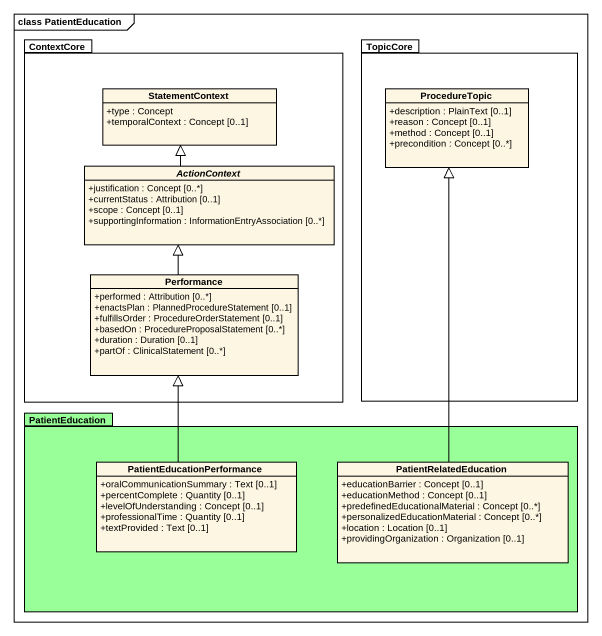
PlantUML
@startuml
mainframe class PatientEducation
hide circle
hide empty members
skinparam classAttributeIconSize 0
package ContextCore {
  class StatementContext {
    +type : Concept
    +temporalContext : Concept [0..1]
  }
  abstract class ActionContext {
    +justification : Concept [0..*]
    +currentStatus : Attribution [0..1]
    +scope : Concept [0..1]
    +supportingInformation : InformationEntryAssociation [0..*]
  }
  class Performance {
    +performed : Attribution [0..*]
    +enactsPlan : PlannedProcedureStatement [0..1]
    +fulfillsOrder : ProcedureOrderStatement [0..1]
    +basedOn : ProcedureProposalStatement [0..*]
    +duration : Duration [0..1]
    +partOf : ClinicalStatement [0..*]
  }
}
package TopicCore {
  class ProcedureTopic {
    +description : PlainText [0..1]
    +reason : Concept [0..1]
    +method : Concept [0..1]
    +precondition : Concept [0..*]
  }
}
package PatientEducation #99FF99 {
  class PatientEducationPerformance {
    +oralCommunicationSummary : Text [0..1]
    +percentComplete : Quantity [0..1]
    +levelOfUnderstanding : Concept [0..1]
    +professionalTime : Quantity [0..1]
    +textProvided : Text [0..1]
  }
  class PatientRelatedEducation {
    +educationBarrier : Concept [0..1]
    +educationMethod : Concept [0..1]
    +predefinedEducationalMaterial : Concept [0..*]
    +personalizedEducationMaterial : Concept [0..*]
    +location : Location [0..1]
    +providingOrganization : Organization [0..1]
  }
}
ActionContext -up-|> StatementContext
Performance -up-|> ActionContext
PatientEducationPerformance -up-|> Performance
PatientRelatedEducation -up-|> ProcedureTopic
@enduml
